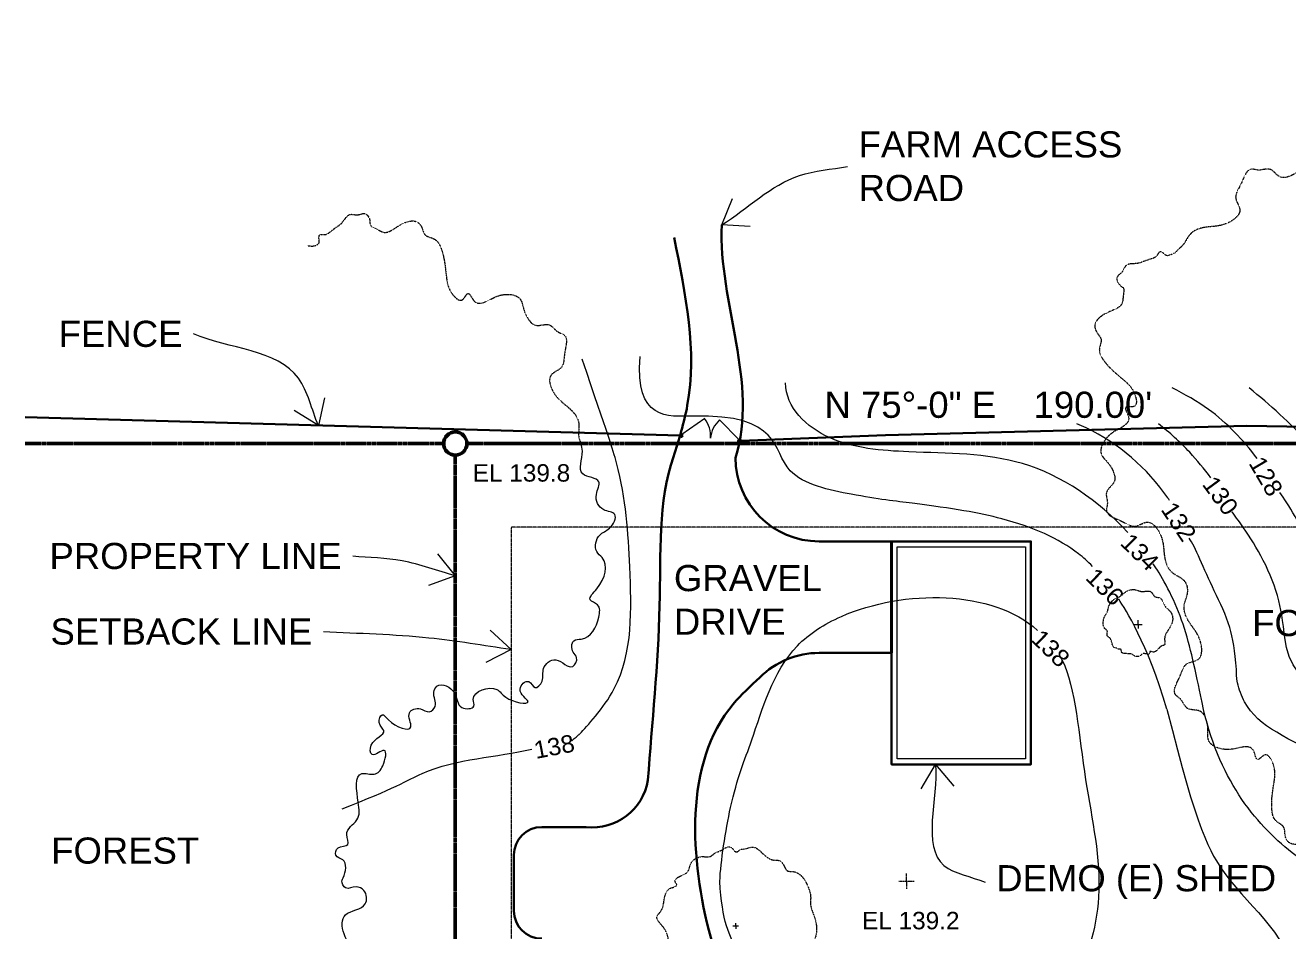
# Model space of a CAD drawing. Header units: inches. Extents: x -54 to 15382, y 469 to 41738.
# Drawn here: x 600 to 3317, y 21106 to 23055 of the extents above; entities that cross this region are included whole.
import ezdxf

# ---------------------------------------------------------------- set-up
doc = ezdxf.new("R2010")
doc.units = ezdxf.units.IN
doc.header["$MEASUREMENT"] = 0
for name, pattern in [('CENTER', [2, 1.25, -0.25, 0.25, -0.25]), ('DASHED2', [0.375, 0.25, -0.125]), ('HIDDEN2', [0.1875, 0.125, -0.0625]), ('PHANTOM2', [1.25, 0.625, -0.125, 0.125, -0.125, 0.125, -0.125])]:
    doc.linetypes.add(name, pattern=pattern)
doc.layers.get('0').update_dxf_attribs({"lineweight": 9})
for name, color, linetype, lineweight in [('1', 7, 'Continuous', 9), ('2', 7, 'Continuous', 18), ('3', 7, 'Continuous', 30), ('4', 7, 'Continuous', 40), ('5', 7, 'Continuous', 50), ('A-TEXTx', 7, 'Continuous', 18), ('L-PLNT', 7, 'Continuous', 18)]:
    doc.layers.add(name, color=color, linetype=linetype, lineweight=lineweight)
doc.styles.get("Standard").update_dxf_attribs({"font": 'arial.ttf'})
doc.linetypes.add('FENCELINE2', pattern='A,0.25,-0.1,[132,ltypeshp.shx,S=0.1,R=0,X=-0.1,Y=0],-0.1,1', length=1.45)
doc.dimstyles.get("Standard").update_dxf_attribs({"dimtxt": 3, "dimasz": 2, "dimexe": 0.03125, "dimexo": 0.0625, "dimgap": 0.03125, "dimtad": 0, "dimtoh": 1, "dimdec": 4, "dimlfac": 0.99985, "dimzin": 0, "dimdsep": 46, "dimlunit": 4, "dimtxsty": 'Standard', "dimblk": 'ARCHTICK', "dimblk1": 'ARCHTICK', "dimblk2": 'ARCHTICK', "dimcen": 0.09, "dimclrt": 256, "dimadec": 0, "dimazin": 0, "dimtfac": 1, "dimtdec": 4, "dimtofl": 0, "dimtmove": 0, "dimatfit": 3, "dimfxl": 1, "dimtolj": 1, "dimtzin": 0, "dimarcsym": 0})

# ---------------------------------------------------------------- blocks, each defined once
blk = doc.blocks.new('_ArchTick')
at = {"color": 0, "linetype": 'ByBlock', "lineweight": 0, "const_width": 0.15}
blk.add_lwpolyline([(-0.5, -0.5), (0.5, 0.5)], dxfattribs=at)

msp = doc.modelspace()

# ---------------------------------------------------------------- linework, layer by layer
at = {"layer": '1', "ltscale": 0.25}
for p, q in [((2062.2756187, 22208.341469), (2013.1769689, 22173.8549124)), ((2094.4394772, 22205.4309464), (2136.5498505, 22162.6908428))]:
    msp.add_line(p, q, dxfattribs=at)
at = {"layer": '1', "linetype": 'CENTER', "ltscale": 0.1}
for p, q in [((2496.3108946, 21213.2500958), (2496.3108946, 21229.7500958)), ((2479.8108946, 21213.2500958), (2512.8108946, 21213.2500958)), ((2496.3108946, 21213.2500958), (2496.3108946, 21196.7500958))]:
    msp.add_line(p, q, dxfattribs=at)
at = {"layer": '1', "ltscale": 0.25}
msp.add_lwpolyline([(2476.5000785, 21932.224306), (2752.5000785, 21932.224306), (2752.5000785, 21476.224306), (2476.5000785, 21476.224306)], close=True, dxfattribs=at)
for centre, start, end in [((2014.9012967, 22171.3999799), 354.9160571135, 37.9499268691), ((2134.4128453, 22160.5853241), 131.7087947449, 174.7426645005)]:
    msp.add_arc(centre, 60, start, end, dxfattribs=at)
at = {"layer": '1', "ltscale": 0.1}
for points, knots in [([(1776.3619728, 21515.2807759), (1792.1633154, 21528.7374122), (1805.0701941, 21542.7804815), (1910.3251293, 21651.7967983), (1902.2071315, 21875.9084743), (1892.2463343, 22061.5816536), (1854.5616144, 22172.3850051), (1798.518944, 22336.5552312)], [1041.3997695988, 1041.3997695988, 1041.3997695988, 1041.3997695988, 1052.3576896561, 1200.8248678583, 1464.6763494092, 1681.1343875339, 1761.7927040813, 1761.7927040813, 1761.7927040813, 1761.7927040813]), ([(2897.0189053, 21890.0877729), (2886.3716188, 21901.4441869), (2836.6676169, 21944.8721434), (2729.9265728, 21992.6255606), (2574.8889843, 22018.9627215), (2403.287833, 22038.6298323), (2190.710252, 22084.4927009), (2235.1185214, 22240.6007687), (1912.0257287, 22204.5887698), (1923.2931723, 22341.69069)], [188.4361032773, 188.4361032773, 188.4361032773, 188.4361032773, 247.5844803647, 501.9370669107, 686.105367637, 758.7076007654, 816.9907112219, 901.652908127, 925.5212247808, 925.5212247808, 925.5212247808, 925.5212247808]), ([(2972.7925476, 21963.669264), (2910.3063787, 22031.6016918), (2759.4885637, 22135.9368505), (2527.7007984, 22132.5848211), (2322.6067992, 22148.9826385), (2237.4915765, 22231.7328516), (2235.9749406, 22285.5454207)], [364.214737185, 364.214737185, 364.214737185, 364.214737185, 634.2903649742, 880.312311174, 1052.4087822108, 1226.812831866, 1226.812831866, 1226.812831866, 1226.812831866]), ([(3251.3625097, 22122.4700972), (3220.9226649, 22162.2678811), (3165.7110635, 22221.7672844), (3095.6893232, 22260.5616646), (3068.6526326, 22274.6317778)], [390.0210370775, 390.0210370775, 390.0210370775, 390.0210370775, 538.7622430424, 629.7203135869, 629.7203135869, 629.7203135869, 629.7203135869]), ([(3062.8185288, 22031.9784181), (3061.5593554, 22033.868139), (3016.8817089, 22099.8589314), (2947.4409878, 22160.6891018), (2870.0776148, 22194.2845468), (2863.5001296, 22196.9419261)], [377.8385063715, 377.8385063715, 377.8385063715, 377.8385063715, 384.6410889827, 616.391739887, 637.7010986192, 637.7010986192, 637.7010986192, 637.7010986192]), ([(3151.657479, 22081.2929045), (3137.4124606, 22100.195723), (3103.2909776, 22141.6697755), (3062.9089824, 22178.559412), (3038.6801499, 22196.9419261)], [384.7199416982, 384.7199416982, 384.7199416982, 384.7199416982, 455.9034238964, 546.3390971383, 546.3390971383, 546.3390971383, 546.3390971383]), ([(3413.1707341, 21772.0834861), (3409.8359955, 21799.6370304), (3403.4534907, 21852.3729871), (3357.99433, 21954.0049907), (3317.9604567, 22026.1570827), (3300.1360745, 22049.3661887)], [0, 0, 0, 0, 82.7583501635, 158.3948952592, 331.2320777797, 331.2320777797, 331.2320777797, 331.2320777797]), ([(3314.3380652, 21715.6288742), (3307.3996521, 21762.7553744), (3297.4169413, 21853.7012889), (3239.5807731, 21949.9899097), (3206.67819, 21994.9093072), (3197.5786629, 22007.8370869)], [0, 0, 0, 0, 81.3580284376, 272.7657540604, 327.7045852003, 327.7045852003, 327.7045852003, 327.7045852003]), ([(3206.8936775, 21668.2793296), (3202.7779209, 21709.9078844), (3196.1153057, 21763.5761688), (3147.0440938, 21858.7555777), (3117.1925862, 21934.3550085), (3105.1213496, 21951.0996808)], [0, 0, 0, 0, 75.767177518, 160.9534587149, 318.2096619287, 318.2096619287, 318.2096619287, 318.2096619287]), ([(3127.3141035, 21624.2358218), (3114.0824624, 21686.6070375), (3092.5610383, 21786.4063811), (3042.5772614, 21875.6035569), (3027.4526812, 21895.9189032)], [0, 0, 0, 0, 152.3082805518, 304.4689022253, 304.4689022253, 304.4689022253, 304.4689022253]), ([(2094.8863093, 21212.6317778), (2096.7203061, 21255.0337001), (2120.3421051, 21408.1739471), (2169.8436318, 21522.5841076), (2219.1350608, 21702.992323), (2439.1913736, 21842.1262441), (2682.5024037, 21840.3419813), (2778.2793494, 21752.7824292)], [0, 0, 0, 0, 130.8374388435, 299.7533259797, 538.4841941739, 652.3030819973, 1070.6362113595, 1070.6362113595, 1070.6362113595, 1070.6362113595]), ([(2690.6376517, 19762.3747144), (2865.4811553, 19861.4907735), (3168.014276, 19807.3566828), (3398.0017926, 20029.1394505), (3583.2213772, 20023.9378381), (3695.3210282, 20150.1213157), (3821.5698068, 20228.9768533), (3981.0642849, 20330.7358617), (3955.8128374, 20500.8334044), (4014.9893609, 20654.812355), (4054.0904834, 20855.557734), (4036.6287529, 21120.4414705), (3963.1255061, 21407.7803285), (3716.6319642, 21613.6404076), (3441.0939216, 21630.9913914), (3413.1707341, 21772.0834861)], [935.7047394475, 935.7047394475, 935.7047394475, 935.7047394475, 1423.3763228522, 1651.4140665462, 1823.1087624292, 1930.3553157662, 2133.5304074897, 2291.7125216837, 2433.2723271457, 2597.8534754496, 2787.732869384, 3039.3460418025, 3397.1898012699, 3624.2541881249, 3998.267200424, 3998.267200424, 3998.267200424, 3998.267200424]), ([(2667.8008791, 19870.1779804), (2704.5784714, 19894.3810476), (2841.1241945, 19956.7191265), (3097.2089704, 19943.3607419), (3282.3972369, 20095.1722563), (3464.491735, 20131.564614), (3540.7381911, 20211.4248432), (3637.9230913, 20239.2725739), (3698.9097941, 20352.9634151), (3779.7633775, 20479.4403022), (3873.7436358, 20631.7695691), (3889.7191526, 20817.3918261), (3905.9221089, 21000.9303851), (3869.939826, 21186.3120181), (3748.8687543, 21358.7830563), (3587.4045734, 21556.2352643), (3339.2787882, 21608.6186917), (3314.3380652, 21715.6288742)], [761.5198324522, 761.5198324522, 761.5198324522, 761.5198324522, 969.8174446609, 1211.2621270566, 1491.5501158502, 1653.3882619083, 1749.4657612985, 1811.4557349985, 1945.8191801988, 2106.8854085845, 2274.9458862955, 2470.0310872263, 2655.4086838617, 2829.2985472623, 3022.1361204525, 3276.9061868886, 3606.5407865628, 3606.5407865628, 3606.5407865628, 3606.5407865628]), ([(2832.707043, 21687.2707452), (2859.9182723, 21630.6667244), (2874.6738198, 21429.5157453), (2931.0645107, 21199.3921322), (2861.0343447, 20955.1137726), (2720.582147, 20880.8322001), (2643.8363257, 20869.322832)], [1136.9230358872, 1136.9230358872, 1136.9230358872, 1136.9230358872, 1411.3726440523, 1665.7092729773, 1869.4430925384, 2109.9532427487, 2109.9532427487, 2109.9532427487, 2109.9532427487]), ([(3747.3969432, 20777.6605654), (3771.9033138, 21132.0885832), (3699.5411757, 21271.1046866), (3394.4343989, 21497.0270047), (3239.1251703, 21547.989511), (3211.0617853, 21630.4761623), (3206.6138608, 21648.837415), (3206.8936775, 21668.2793296)], [0, 0, 0, 0, 127.3908545714, 342.1014700026, 527.1790786298, 569.5081688466, 582.6925965468, 582.6925965468, 582.6925965468, 582.6925965468]), ([(3543.1671905, 20935.3317756), (3556.1659777, 21000.0361347), (3549.5216384, 21151.3082172), (3322.1807765, 21245.3934567), (3163.3431772, 21438.5470484), (3129.1279881, 21614.9833478), (3127.3141035, 21624.2358218)], [1075.0369567448, 1075.0369567448, 1075.0369567448, 1075.0369567448, 1194.7249157451, 1361.7393184498, 1530.7415141132, 1539.6179363894, 1539.6179363894, 1539.6179363894, 1539.6179363894]), ([(3057.281301, 21583.5160149), (3121.1316076, 21323.4833602), (3217.1143401, 21156.6392016), (3329.7834049, 21100.9366599), (3391.6304696, 20827.6598826), (3373.7967684, 20473.4044), (2989.2715523, 20382.5541141), (2736.5254893, 20256.9733892), (2643.9722666, 20260.054044)], [0, 0, 0, 0, 178.4559228614, 577.4070931827, 680.104435429, 773.5667602222, 1079.7849429558, 1355.4197599834, 1355.4197599834, 1355.4197599834, 1355.4197599834]), ([(1281.9796552, 21368.8089534), (1393.9065062, 21412.0202684), (1493.5281168, 21477.1390361), (1614.7776053, 21479.4236608), (1690.2656075, 21497.0583649)], [672.0045855753, 672.0045855753, 672.0045855753, 672.0045855753, 761.5244826516, 978.7002498222, 978.7002498222, 978.7002498222, 978.7002498222]), ([(2546.6030989, 20872.1491123), (2544.5841031, 20872.209849), (2467.2061697, 20875.0095024), (2284.6167134, 20923.721011), (2144.2768539, 21023.6343942), (2099.9357599, 21127.8702937), (2094.8863093, 21212.6317778)], [2174.8343107584, 2174.8343107584, 2174.8343107584, 2174.8343107584, 2180.0826256216, 2375.880290309, 2642.8475009278, 2775.7331117432, 2775.7331117432, 2775.7331117432, 2775.7331117432])]:
    msp.add_open_spline(points, degree=3, knots=knots, dxfattribs=at)
for points in [[(3361.3756349, 22156.2333745), (3322.8063784, 22199.1783602), (3278.8443658, 22237.1739782), (3234.2963545, 22274.6317778)], [(3057.281301, 21583.5160149), (3014.279776, 21725.592904), (2968.351845, 21798.0640082), (2953.3871474, 21819.7759708)]]:
    msp.add_open_spline(points, degree=3, dxfattribs=at)
at = {"layer": '2', "linetype": 'DASHED2', "ltscale": 0.2}
msp.add_lwpolyline([(3685.5468496, 21974.6317778), (1645.5468496, 21974.6317778), (1645.5468496, 19499.0027638), (2475.637662, 19194.4282177), (3685.5468496, 20404.3374053), (3685.5468496, 21974.6317778)], dxfattribs=at)
at = {"layer": '3', "ltscale": 0.25}
for p, q in [((2464.5000785, 21944.224306), (2308.5000785, 21944.224306)), ((2464.5000785, 21704.224306), (2308.5000785, 21704.224306)), ((1711.5537959, 21329.4638096), (1807.5537959, 21329.4638096)), ((1651.5537959, 21269.4638096), (1651.5537959, 21149.4638096))]:
    msp.add_line(p, q, dxfattribs=at)
at = {"layer": '3', "linetype": 'FENCELINE2', "ltscale": 0.1, "flags": 128}
for points in [[(2451.797939, 22172.4401036), (3229.1120196, 22193.0651246), (3786.60126, 22183.4125599), (4565.73194, 23054.7067522)], [(2008.9130989, 22171.6658254), (600.0000785, 22211.2536942)], [(2140.4174072, 22160.500316), (2451.797939, 22172.4401036)]]:
    msp.add_lwpolyline(points, dxfattribs=at)
at = {"layer": '3', "ltscale": 0.25}
msp.add_lwpolyline([(2464.5000785, 21944.224306), (2764.5000785, 21944.224306), (2764.5000785, 21464.224306), (2464.5000785, 21464.224306), (2464.5000785, 21944.224306)], dxfattribs=at)
for centre in [(2011.9130989, 22171.6658254), (2137.4174072, 22160.500316)]:
    msp.add_circle(centre, 3, dxfattribs=at)
for centre, radius, start, end in [((2308.5000785, 22124.224306), 180, 180, 270), ((2308.5000785, 21524.224306), 180, 90, 135), ((1820.2780147, 21450.2380876), 121.4427107, 263.9857686104, 350.6508431804), ((1711.5537959, 21269.4638096), 60, 90, 180), ((1711.5537959, 21149.4638096), 60, 180, 270)]:
    msp.add_arc(centre, radius, start, end, dxfattribs=at)
msp.add_open_spline([(2128.5000785, 22124.224306), (2179.124932, 22283.5922232), (2091.6206926, 22457.9556445), (2099.0549444, 22625.005759)], degree=3, dxfattribs=at)
for points, knots in [([(1995.3228974, 22126.1976172), (2006.7178615, 22162.8365238), (2054.2584851, 22315.6967223), (2021.3973426, 22475.9396606), (1996.4126542, 22597.7741309)], [0, 0, 0, 0, 114.2332682859, 476.5895522215, 476.5895522215, 476.5895522215, 476.5895522215]), ([(1940.1075661, 21430.5096667), (1948.7942092, 21553.3830112), (1974.5819816, 21791.0101665), (1961.7843305, 22030.1652191), (1995.3228974, 22126.1976172)], [550.3339160082, 550.3339160082, 550.3339160082, 550.3339160082, 912.2977371892, 1234.1329045813, 1234.1329045813, 1234.1329045813, 1234.1329045813]), ([(2127.7296083, 20930.5222323), (2109.0164301, 20982.8878881), (2034.6758152, 21190.9174925), (2014.9363601, 21500.4503374), (2160.9664292, 21633.1043607), (2181.2208579, 21651.5035266)], [0, 0, 0, 0, 169.7563721545, 674.379998802, 755.6426601262, 755.6426601262, 755.6426601262, 755.6426601262])]:
    msp.add_open_spline(points, degree=3, knots=knots, dxfattribs=at)
at = {"layer": '4', "ltscale": 0.25}
msp.add_line((2464.5000785, 21704.224306), (2464.5000785, 21944.224306), dxfattribs=at)
at = {"layer": '5', "linetype": 'PHANTOM2', "ltscale": 0.5}
msp.add_line((1500.5468496, 22154.6317778), (600.0000785, 22154.6317778), dxfattribs=at)
at = {"layer": '5', "linetype": 'PHANTOM2', "ltscale": 0.5, "flags": 128}
for points in [[(1550.5468496, 22154.6317778), (3780.5468496, 22154.6317778)], [(1525.5468496, 19184.5646823), (1525.5468496, 22129.6317778)]]:
    msp.add_lwpolyline(points, dxfattribs=at)
at = {"layer": '5', "ltscale": 0.1}
msp.add_circle((1525.5468496, 22154.6317778), 25, dxfattribs=at)
at = {"layer": 'L-PLNT', "ltscale": 0.1}
for p, q in [((2985.917438, 21765.705862), (3003.917438, 21765.705862)), ((2994.917438, 21765.705862), (2994.917438, 21774.705862)), ((2994.917438, 21765.705862), (2994.917438, 21756.705862)), ((2123.1057349, 21116.7943358), (2135.1057349, 21116.7943358)), ((2129.1057349, 21116.7943358), (2129.1057349, 21122.7943358)), ((2129.1057349, 21116.7943358), (2129.1057349, 21110.7943358))]:
    msp.add_line(p, q, dxfattribs=at)
at = {"layer": 'L-PLNT', "linetype": 'HIDDEN2', "ltscale": 0.005}
for points, knots in [([(3728.2579561, 22719.8049766), (3726.8569619, 22718.9387121), (3722.3528977, 22715.3293052), (3717.9838807, 22705.3200354), (3701.2733224, 22709.8247974), (3674.8226901, 22708.9838033), (3667.5074829, 22746.9577392), (3642.3124455, 22774.8595593), (3620.4439209, 22765.8147769), (3606.8706208, 22752.0414198), (3584.0827363, 22764.8983208), (3550.1070476, 22745.3003052), (3524.2561231, 22712.1318221), (3498.7106832, 22684.1651142), (3457.4820526, 22676.0276398), (3466.0066526, 22713.279388), (3433.1324171, 22687.2622847), (3415.3202186, 22715.6253519), (3402.3013453, 22742.7994356), (3364.8664121, 22767.0886107), (3342.9393152, 22741.2558986), (3324.534804, 22730.1942875), (3298.317523, 22721.9184392), (3281.5728415, 22751.7736158), (3257.4225605, 22740.1230755), (3229.0493426, 22750.7240926), (3219.0492207, 22712.2931159), (3198.221376, 22684.6627482), (3224.9508891, 22651.8099593), (3187.629209, 22625.6022995), (3159.4568042, 22621.8373195), (3132.7423239, 22620.0142475), (3103.5813722, 22609.17997), (3095.0057477, 22581.3467618), (3082.0520243, 22573.6316069), (3077.5428038, 22568.0928831)], [171.31149737, 171.31149737, 171.31149737, 171.31149737, 175.7259980187, 186.6048664945, 200.5013497345, 219.6690770391, 261.5725041977, 297.4897408921, 311.1931849596, 328.176490826, 349.8468888753, 375.9882871529, 436.2019135613, 473.6383657485, 500.782179217, 518.5220937434, 541.4062734082, 571.337293853, 595.2821011257, 641.5443781759, 667.1989633937, 685.1519249245, 708.6527212464, 738.1112804647, 761.4113854955, 777.4838034427, 818.1855016968, 848.6776362316, 875.2648749378, 917.8152237548, 946.1021286018, 965.2710087166, 998.0859304046, 1031.6057894141, 1043.2670653327, 1043.2670653327, 1043.2670653327, 1043.2670653327]), ([(1207.8411972, 22580.690434), (1214.2245233, 22579.5368763), (1223.0700608, 22578.5253755), (1235.2635724, 22587.1487003), (1230.788298, 22596.2167746), (1233.804835, 22605.8550589), (1248.9682461, 22601.4722208), (1262.759405, 22617.2626976), (1283.6553141, 22627.792989), (1295.1556543, 22652.1503275), (1315.3107176, 22644.2647983), (1331.5378058, 22653.7278955), (1343.2178052, 22638.2966325), (1340.3722359, 22622.705795), (1356.7523114, 22617.1175247), (1378.2309531, 22601.6575385), (1405.4942416, 22629.0846267), (1441.9724494, 22638.1753818), (1455.0704337, 22618.4654031), (1458.6462432, 22599.461366), (1484.7304618, 22597.4117009), (1501.9848544, 22562.1879081), (1504.9238366, 22520.238165), (1510.5124578, 22482.7752024), (1540.1812924, 22453.0131675), (1553.8980931, 22488.6812335), (1566.6560242, 22448.7457829), (1597.2655796, 22462.3396458), (1623.2341925, 22477.6220878), (1667.8525022, 22476.8840591), (1671.62971, 22443.2112318), (1680.7277557, 22423.7610175), (1697.8633614, 22402.262029), (1728.4198702, 22417.6897865), (1741.956914, 22394.544169), (1771.416674, 22387.5054479), (1758.2660907, 22350.0353989), (1760.1278941, 22315.4844218), (1719.613275, 22303.1418838), (1735.9552225, 22260.5661867), (1757.2306607, 22241.7190331), (1778.3801364, 22225.2968918), (1796.5304539, 22200.0321209), (1788.0613225, 22171.9813201), (1794.6917748, 22158.23366), (1796.6892564, 22154.6317778)], [2.6085853898, 2.6085853898, 2.6085853898, 2.6085853898, 21.4165684916, 28.8301683071, 41.4662499307, 46.941691478, 54.1063621925, 79.7394591073, 102.1290734652, 127.2984483594, 142.9437106875, 158.1424622772, 175.7259980187, 186.6048664945, 200.5013497345, 219.6690770391, 261.5725041977, 297.4897408921, 311.1931849596, 328.176490826, 349.8468888753, 375.9882871529, 436.2019135613, 473.6383657485, 500.782179217, 518.5220937434, 541.4062734082, 571.337293853, 595.2821011257, 641.5443781759, 667.1989633937, 685.1519249245, 708.6527212464, 738.1112804647, 761.4113854955, 777.4838034427, 818.1855016968, 848.6776362316, 875.2648749378, 917.8152237548, 946.1021286018, 965.2710087166, 998.0859304046, 1031.6057894141, 1043.7412349049, 1043.7412349049, 1043.7412349049, 1043.7412349049]), ([(3077.5428038, 22568.0928831), (3075.6409687, 22564.7064258), (3066.224965, 22561.2731733), (3054.8482545, 22556.949936), (3049.8214774, 22565.7243058), (3040.1403605, 22568.6004133), (3035.3143871, 22553.5721636), (3014.5150124, 22550.9413397), (2994.1152182, 22539.4794704), (2967.4858096, 22543.5306875), (2962.7804209, 22522.405644), (2945.8718333, 22514.2222296), (2952.1576362, 22495.9182698), (2966.6825996, 22489.5781658), (2962.1778376, 22472.8676075), (2963.0188316, 22446.4169753), (2925.0448957, 22439.101768), (2897.1430757, 22413.9067306), (2906.1878581, 22392.038206), (2919.9612151, 22378.4649059), (2907.1043141, 22355.6770214), (2926.7023298, 22321.7013327), (2959.8708128, 22295.8504082), (2987.8375207, 22270.3049683), (2995.9749952, 22229.0763377), (2958.7232469, 22237.6009377), (2984.7403502, 22204.7267022), (2956.377283, 22186.9145038), (2929.2031993, 22173.8956305), (2904.9140242, 22136.4606972), (2930.7467363, 22114.5336003), (2941.8083474, 22096.1290891), (2950.0841958, 22069.9118081), (2920.2290191, 22053.1671266), (2931.8795594, 22029.0168456), (2921.2785423, 22000.6436277), (2959.7095191, 21990.6435058), (2987.3398867, 21969.8156611), (3020.1926756, 21996.5451742), (3046.4003354, 21959.2234941), (3050.1653154, 21931.0510893), (3051.9883874, 21904.336609), (3062.8226649, 21875.1756573), (3090.8250824, 21866.5478981), (3098.5320409, 21853.3735349), (3100.4059844, 21849.705862)], [9.8005791894, 9.8005791894, 9.8005791894, 9.8005791894, 21.4165684916, 28.8301683071, 41.4662499307, 46.941691478, 54.1063621925, 79.7394591073, 102.1290734652, 127.2984483594, 142.9437106875, 158.1424622772, 175.7259980187, 186.6048664945, 200.5013497345, 219.6690770391, 261.5725041977, 297.4897408921, 311.1931849596, 328.176490826, 349.8468888753, 375.9882871529, 436.2019135613, 473.6383657485, 500.782179217, 518.5220937434, 541.4062734082, 571.337293853, 595.2821011257, 641.5443781759, 667.1989633937, 685.1519249245, 708.6527212464, 738.1112804647, 761.4113854955, 777.4838034427, 818.1855016968, 848.6776362316, 875.2648749378, 917.8152237548, 946.1021286018, 965.2710087166, 998.0859304046, 1031.6057894141, 1043.7412349049, 1043.7412349049, 1043.7412349049, 1043.7412349049]), ([(3558.917438, 21285.7597101), (3553.0501812, 21288.5260876), (3544.7678437, 21291.792516), (3530.7579353, 21286.6189368), (3532.733728, 21276.7015634), (3527.3254055, 21268.1724329), (3513.8130371, 21276.3305091), (3496.4049244, 21264.6474943), (3473.4955861, 21259.8842731), (3456.0829675, 21239.3333979), (3438.6555965, 21252.1667484), (3420.532203, 21247.2259779), (3413.2440947, 21265.1544396), (3420.0279093, 21279.4775447), (3405.6523221, 21289.1148748), (3388.9068863, 21309.6071562), (3355.473919, 21290.1708818), (3317.8858155, 21290.8311415), (3310.335452, 21313.2595268), (3311.800092, 21332.5415047), (3287.135164, 21341.2724216), (3279.585289, 21379.7617582), (3287.6038426, 21421.042763), (3291.9017773, 21458.6756477), (3270.9468651, 21495.1024254), (3248.4658783, 21464.1998885), (3246.4787184, 21506.0765672), (3213.3938076, 21500.8682398), (3184.3546667, 21492.8277059), (3141.4477049, 21505.0886553), (3146.5143713, 21538.5917221), (3142.7604199, 21559.733934), (3131.7730435, 21584.9353832), (3098.264725, 21577.9419203), (3091.1794715, 21603.8025147), (3064.5452835, 21618.2261442), (3086.9457339, 21651.0158108), (3094.0898207, 21684.8713621), (3136.4184216, 21686.3073833), (3131.6527138, 21731.6619559), (3115.9802208, 21755.3733969), (3099.8017589, 21776.7098544), (3088.8089024, 21805.811397), (3104.2495366, 21830.7144174), (3101.4031677, 21845.7097247), (3100.4059844, 21849.705862)], [2.6085853898, 2.6085853898, 2.6085853898, 2.6085853898, 21.4165684916, 28.8301683071, 41.4662499307, 46.941691478, 54.1063621925, 79.7394591073, 102.1290734652, 127.2984483594, 142.9437106875, 158.1424622772, 175.7259980187, 186.6048664945, 200.5013497345, 219.6690770391, 261.5725041977, 297.4897408921, 311.1931849596, 328.176490826, 349.8468888753, 375.9882871529, 436.2019135613, 473.6383657485, 500.782179217, 518.5220937434, 541.4062734082, 571.337293853, 595.2821011257, 641.5443781759, 667.1989633937, 685.1519249245, 708.6527212464, 738.1112804647, 761.4113854955, 777.4838034427, 818.1855016968, 848.6776362316, 875.2648749378, 917.8152237548, 946.1021286018, 965.2710087166, 998.0859304046, 1031.6057894141, 1043.7412349049, 1043.7412349049, 1043.7412349049, 1043.7412349049]), ([(2952.7868204, 21712.3020059), (2951.8851894, 21712.8348305), (2948.8779018, 21714.6120063), (2940.5147951, 21715.504724), (2938.7931592, 21727.4230016), (2935.6079934, 21736.3996234), (2927.8492957, 21740.3603398), (2928.446204, 21746.5500545), (2929.4510336, 21752.6795805), (2918.4676602, 21758.2044157), (2919.7335477, 21772.9543578), (2923.1474453, 21783.7086024), (2929.5386562, 21790.9677374), (2930.634509, 21804.1059774), (2939.1603214, 21818.8066184), (2956.4356271, 21824.1438926), (2968.4315311, 21838.5168869), (2988.1531174, 21842.4507937), (3004.1605688, 21833.5613607), (3023.9147955, 21841.7540551), (3029.0494618, 21823.0905407), (3047.5548408, 21825.0618041), (3049.6880126, 21804.613305), (3064.9500102, 21795.0249045), (3071.1422412, 21780.7412188), (3067.8723748, 21766.5700264), (3059.8245912, 21752.2596618), (3048.9204611, 21739.5508589), (3054.8576211, 21720.7285924), (3043.2176945, 21719.1020628), (3038.0263038, 21711.6284078), (3029.4168129, 21704.451275), (3024.1018323, 21707.4319739), (3019.5713654, 21707.5364367), (3021.3562357, 21700.3369278), (3011.3638149, 21702.4296964), (3004.2088522, 21703.1582088), (2998.3527335, 21695.3007919), (2987.230206, 21696.1156738), (2981.1796175, 21703.0236689), (2974.5487967, 21701.3713701), (2968.4330948, 21703.7170337), (2958.2267597, 21702.3138684), (2959.7642487, 21714.0106441), (2954.2013295, 21711.5604897), (2952.7037255, 21712.3437695), (2952.662491, 21712.365336)], [0, 0, 0, 0, 3.1553790137, 10.5244076921, 22.3474095649, 33.6736313234, 38.662054522, 45.9408073797, 50.0172184912, 55.945467806, 77.2431375416, 85.3117667487, 90.2953802355, 105.5009609513, 123.4974048376, 137.23344123, 157.5121624871, 178.0889487975, 190.7442590928, 211.6370137145, 225.211557352, 234.0754977603, 258.6612192331, 268.9113549411, 287.8518600256, 300.2353518622, 311.3786143265, 337.090515851, 348.6903647688, 354.9310609613, 366.431400397, 377.0525509412, 382.3354847779, 384.6311187754, 387.9322772796, 397.4358386611, 403.2747462806, 410.2789791169, 423.3839533172, 430.4158491086, 435.4008059295, 441.8844378894, 451.0369532606, 458.1033157, 463.031390038, 463.1709195083, 463.1709195083, 463.1709195083, 463.1709195083]), ([(2141.2487704, 21281.8968918), (2143.6982654, 21282.0201528), (2151.8682773, 21282.4312758), (2169.3597419, 21291.4859992), (2188.1126372, 21270.4246693), (2205.9263955, 21257.0001357), (2226.1985747, 21259.2805639), (2233.0248359, 21246.4171516), (2238.9764355, 21233.144603), (2267.5682231, 21236.533098), (2284.1408498, 21206.0820132), (2291.357559, 21180.6636), (2288.244547, 21158.2290434), (2303.068267, 21131.1462483), (2305.3937376, 21091.4171578), (2278.5352093, 21058.6832764), (2273.6581952, 21015.1135691), (2240.2083548, 20981.9626626), (2197.4566654, 20978.6601775), (2169.4421842, 20937.1468597), (2135.3116176, 20966.9791052), (2101.7035958, 20939.2329747), (2071.1321105, 20976.4281486), (2028.9342552, 20975.4537766), (1998.3929777, 20995.3637106), (1986.4827703, 21027.2717324), (1983.7273309, 21065.6211008), (1988.6202541, 21104.5297824), (1952.7168921, 21133.6359632), (1973.3572215, 21151.8436335), (1973.8491837, 21173.1480325), (1981.4018672, 21198.2867214), (1995.6343898, 21199.3263489), (2004.6203132, 21204.9721946), (1991.8369536, 21216.7329577), (2014.0611167, 21225.5470176), (2028.9802378, 21233.3625371), (2030.2753291, 21256.2750053), (2053.0572858, 21269.0448758), (2073.7980354, 21263.3617115), (2084.6189513, 21275.1517557), (2099.5958345, 21278.4659579), (2117.7238169, 21294.3861339), (2129.8234453, 21269.5492246), (2137.5278092, 21281.5190954), (2141.4650372, 21281.9225953), (2141.5734433, 21281.9337052)], [0, 0, 0, 0, 7.389337939, 24.6462959619, 52.3336691463, 78.8576714233, 90.5396736919, 107.5852217564, 117.1314534926, 131.0143618161, 180.8897264884, 199.7850248523, 211.455763629, 247.0645364511, 289.2090157661, 321.3763764552, 368.8655445351, 417.0527280981, 446.6892199702, 495.616345271, 527.4055185742, 548.1632946962, 605.738693292, 629.7426929183, 674.097996099, 703.0979373572, 729.193481421, 789.4061939322, 816.5709824797, 831.1855859678, 858.1173409593, 882.9901915203, 895.3618854622, 900.7378530775, 908.4685807242, 930.7242357077, 944.3979216285, 960.8005924981, 991.4901174729, 1007.9575700762, 1019.6314547034, 1034.8149706661, 1056.2485381631, 1072.7967055423, 1084.3373814843, 1084.6641347537, 1084.6641347537, 1084.6641347537, 1084.6641347537])]:
    msp.add_open_spline(points, degree=3, knots=knots, dxfattribs=at)
at = {"layer": 'L-PLNT', "ltscale": 0.1}
msp.add_open_spline([(902.8077507, 20504.2866907), (932.8230387, 20496.4881638), (985.4545265, 20482.8135299), (1054.8829742, 20482.3793722), (1106.3883259, 20451.4528406), (1136.6738248, 20481.6896315), (1145.8598296, 20502.0482487), (1151.7588744, 20529.7194005), (1178.6235342, 20509.4792312), (1197.1743087, 20506.1498516), (1215.5301957, 20477.7149936), (1228.4475519, 20515.7057243), (1261.3488998, 20507.1378279), (1312.915178, 20528.5292673), (1287.8467187, 20549.7727321), (1299.8696861, 20569.3833628), (1321.70889, 20561.5321815), (1347.4432535, 20573.9548871), (1365.6984973, 20590.6926856), (1379.0614256, 20634.5533601), (1349.2026668, 20618.7235071), (1348.9560902, 20654.9113844), (1390.1880569, 20658.3494813), (1405.5101887, 20625.034079), (1421.4386772, 20645.1635729), (1408.6014319, 20663.3405291), (1390.0735738, 20694.8960165), (1437.0575786, 20702.1757655), (1398.5971175, 20724.9529465), (1419.6552391, 20758.720467), (1427.1417042, 20785.5879504), (1439.2619459, 20827.0137063), (1399.5697844, 20822.0969267), (1413.5104901, 20844.0368687), (1414.7026034, 20863.478085), (1436.7232341, 20863.9885629), (1454.8454495, 20886.1237031), (1421.7730003, 20901.5448593), (1398.1805532, 20867.9107568), (1390.5898776, 20908.4802512), (1405.9498025, 20930.9899535), (1416.1585996, 20980.7155121), (1354.3214232, 20978.7143933), (1377.9852643, 21020.0579107), (1358.6416038, 21061.6276124), (1298.7373633, 21052.8070121), (1259.4944384, 21151.2843824), (1338.4499691, 21150.6124478), (1334.5146909, 21193.4091223), (1310.8787669, 21204.8372773), (1289.765217, 21191.5267339), (1279.142465, 21211.1922928), (1289.1108072, 21229.4460762), (1295.2325846, 21259.913533), (1263.8176248, 21265.1921317), (1271.2149699, 21290.9649253), (1302.0859529, 21285.9160512), (1282.9009441, 21322.8293927), (1322.3653688, 21342.1534196), (1316.3028825, 21387.7452981), (1305.7168778, 21455.5270399), (1353.4945128, 21437.944851), (1372.2104125, 21459.5400329), (1382.6967247, 21509.4216451), (1342.9201371, 21473.8960791), (1339.9439532, 21518.8616564), (1385.7019784, 21530.642275), (1356.62922, 21551.3194334), (1367.7435673, 21578.7209416), (1387.9618281, 21547.5222773), (1445.3524255, 21527.6182979), (1416.1363314, 21578.4552924), (1450.3871419, 21588.7497607), (1468.1167484, 21572.3388636), (1490.2319787, 21593.0311831), (1474.3910987, 21613.9247455), (1489.2749242, 21643.6078295), (1533.0600465, 21623.3933779), (1527.2184593, 21582.2498919), (1571.7042065, 21583.2741757), (1554.4191777, 21620.4561901), (1614.9935984, 21637.9163779), (1632.2152155, 21600.3955436), (1706.1318835, 21588.4483072), (1651.358109, 21622.6181444), (1684.6762156, 21652.8748047), (1696.1350674, 21620.8290855), (1718.4384865, 21646.8131533), (1708.8665783, 21672.2672533), (1745.0150619, 21703.2276362), (1775.2118719, 21659.6622754), (1791.3075012, 21694.0141079), (1774.8265606, 21706.7280362), (1774.9773972, 21733.9391029), (1814.6336607, 21731.9971542), (1833.8320739, 21767.9495948), (1838.9994483, 21808.6922761), (1805.9986761, 21818.0432642), (1846.062665, 21854.5308592), (1857.5699923, 21899.333883), (1822.1193437, 21924.8314168), (1830.8422722, 21961.0627593), (1860.5004339, 21968.491404), (1879.1101051, 22007.4337547), (1837.0974342, 22008.514139), (1822.4409697, 22041.8081249), (1846.4500181, 22080.9089044), (1780.7763201, 22082.5268705), (1802.4710226, 22127.0807386), (1797.7784212, 22149.5293607), (1796.6892564, 22154.6317778)], degree=3, knots=[0, 0, 0, 0, 92.1193268362, 161.5302585054, 212.0779709343, 244.6064746065, 270.2509414309, 289.1109147477, 305.2311883255, 346.4491386761, 359.2504144606, 381.8698613273, 418.3593491959, 463.0694499611, 478.2939257816, 495.4916415084, 511.6130854622, 540.2430044735, 572.7896431835, 601.4108805523, 617.4079187519, 633.3996086374, 673.4421328354, 696.0615797021, 710.198781366, 726.6829623388, 760.8998738689, 785.0600618297, 806.6844011418, 844.0290084145, 877.1196874262, 909.1656003401, 930.7012942189, 945.9256504596, 966.5079116358, 982.9969618798, 1004.249255816, 1027.5667137561, 1055.4170845122, 1081.7095279782, 1104.0600818992, 1148.2187607818, 1187.654196783, 1213.7343830085, 1257.3669350712, 1294.9246118876, 1377.3992873852, 1426.2732790105, 1455.1437834556, 1473.8531082576, 1496.3154096441, 1513.5908784218, 1520.7642583527, 1559.3917799999, 1577.0547635041, 1593.497538706, 1615.5927254165, 1637.0938261517, 1675.6489101499, 1713.7266654972, 1776.0412224378, 1802.6553696268, 1828.5648735922, 1861.4937111276, 1888.4895808122, 1908.7173694386, 1950.2287579411, 1970.1520046568, 1988.245512128, 2005.4122209432, 2056.1574970059, 2086.4991799454, 2111.5274226329, 2131.4549778137, 2148.8594976543, 2179.2011805938, 2193.7891006695, 2234.5075962511, 2269.0743172773, 2295.379189322, 2309.5386413604, 2364.5808957664, 2390.0879741216, 2438.9812633243, 2470.8060595891, 2495.6284209348, 2514.3750718827, 2534.7101147985, 2561.8351514597, 2594.6257032165, 2633.7427650606, 2654.6761609158, 2668.3153302704, 2693.0489672599, 2709.4455737024, 2769.7877165407, 2796.3072655429, 2815.1184943811, 2842.8681913646, 2910.6814357167, 2928.2318281342, 2964.3810833663, 2989.9482863777, 3021.8810198052, 3047.4483615402, 3084.2256383625, 3111.9729365896, 3150.4721172506, 3199.6010449555, 3214.8624070542, 3214.8624070542, 3214.8624070542, 3214.8624070542], dxfattribs=at)

# ---------------------------------------------------------------- texts
at = {"layer": 'A-TEXTx', "ltscale": 0.25, "char_height": 56.25}
for s, insert, attachment_point in [('{FARM ACCESS\\PROAD}', (2393.5592853, 22751.0886288), 4), ('{FENCE}', (938.3805315, 22390.4276695), 6), ('{PROPERTY LINE}', (1280.9104909, 21912.4473371), 6), ('{GRAVEL \\PDRIVE}', (1996.0296942, 21818.3671541), 4), ('{FOREST}', (3559.2189867, 21768.1664068), 6), ('{SETBACK LINE}', (1217.6110769, 21749.8954653), 6), ('{FOREST}', (974.4328484, 21278.5453884), 6), ('{DEMO (E) SHED}', (2689.7521387, 21211.0390142), 4)]:
    msp.add_mtext(s, dxfattribs=dict(at, insert=insert, attachment_point=attachment_point))
at = {"layer": 'A-TEXTx', "ltscale": 0.5, "insert": (2320.11542, 22266.2639111), "char_height": 56.25, "width": 1370.178374176, "attachment_point": 1}
msp.add_mtext('{N 75°-0" E^I190.00\' }', dxfattribs=at)
at = {"layer": 'A-TEXTx', "ltscale": 0.1, "char_height": 37.5, "attachment_point": 1}
for s, insert, rotation in [('{128}', (3264.3315166, 22131.4598944), 300.5423623323), ('{130}', (3161.6146636, 22088.9926454), 306.3009626585), ('{132}', (3074.000515, 22033.461526), 303.8481735433), ('{134}', (2980.8285484, 21965.2549046), 315.5423623323), ('{136}', (2905.8065873, 21890.6323683), 315.5423623323), ('{138}', (2789.085494, 21758.1122875), 315.5423623323), ('{138}', (1691.9093797, 21512.8018464), 11.0409401803)]:
    msp.add_mtext(s, dxfattribs=dict(at, insert=insert, rotation=rotation))
for s, insert in [('{EL 139.8}', (1563.1739313, 22110.2896887)), ('{EL 139.2}', (2400.9798505, 21147.0743604))]:
    msp.add_mtext(s, dxfattribs=dict(at, insert=insert))

# ---------------------------------------------------------------- leaders
at = {"layer": 'A-TEXTx', "path_type": 1, "annotation_type": 0, "has_hookline": 1}
for points, hookline_direction, text_width in [([(2099.0549444, 22625.005759), (2266.2927293, 22731.1709066), (2369.5592853, 22751.0886288)], 0, 557.0515007), ([(1230.8148131, 22193.5289585), (1188.0686988, 22295.1359765), (962.3805315, 22390.4276695)], 1, 255.6574011), ([(1525.5468496, 21869.9100906), (1410.9111473, 21902.3496918), (1304.9104909, 21912.4473371)], 1, 618.1360846), ([(1645.481046, 21711.5403553), (1468.8400259, 21736.2677363), (1241.6110769, 21749.8954653)], 1, 555.5934516), ([(2558.976345, 21464.224306), (2577.3161039, 21246.7925818), (2665.7521387, 21211.0390142)], 0, 592.236528)]:
    msp.add_leader(points, dimstyle='Standard', override={"dimasz": 50, "dimgap": 24, "dimldrblk": 'Open90', "dimlwd": -1}, dxfattribs=dict(at, hookline_direction=hookline_direction, text_width=text_width))

doc.saveas('drawing.dxf')
